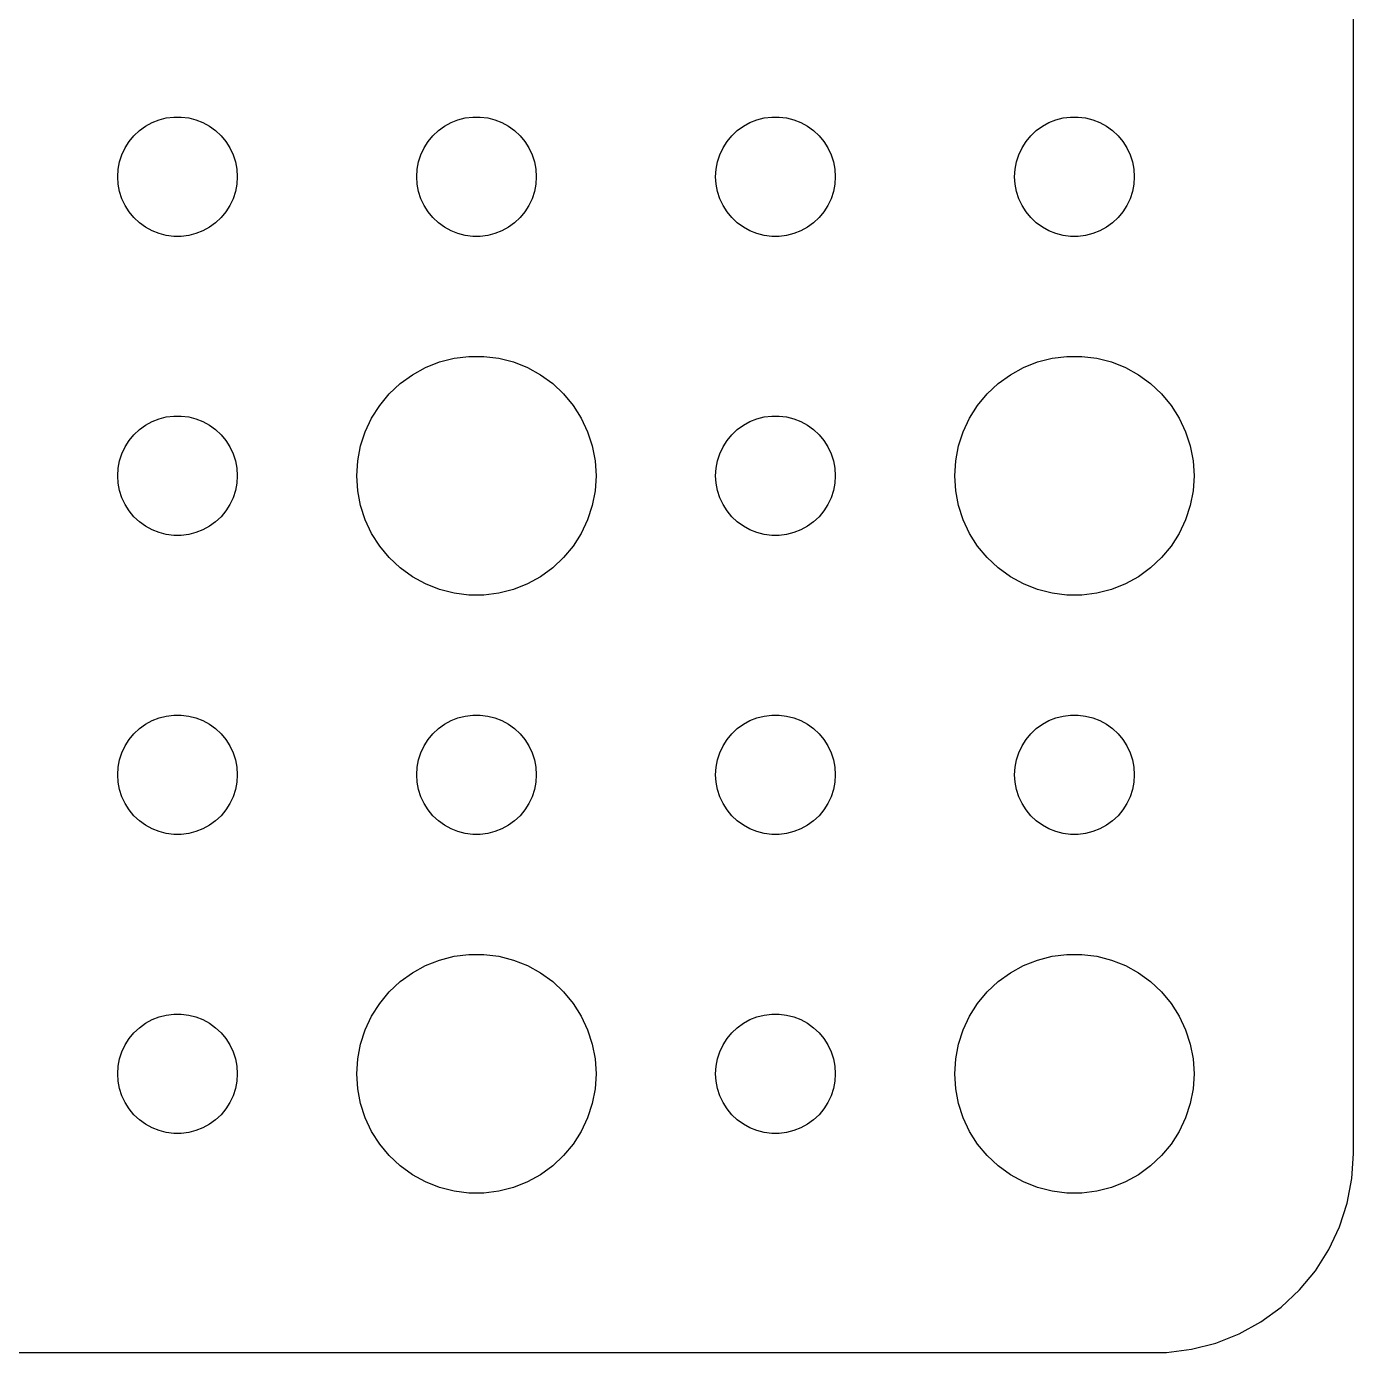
# Model space of a CAD drawing. Header units: metres. Extents: x -67 to 67, y 131 to 289.
# Drawn here: x 33.71 to 67, y 215.01 to 248.27 of the extents above; entities that cross this region are included whole.
import ezdxf

# ---------------------------------------------------------------- set-up
doc = ezdxf.new("R2010")
doc.units = ezdxf.units.M

msp = doc.modelspace()

# ---------------------------------------------------------------- linework, layer by layer
for p, q in [((67, 220), (67, 284)), ((37.2189, 245.973), (37.4058, 245.997)), ((37.4058, 245.997), (37.5942, 245.997)), ((37.5942, 245.997), (37.7811, 245.973)), ((44.7189, 245.973), (44.9058, 245.997)), ((44.9058, 245.997), (45.0942, 245.997)), ((45.0942, 245.997), (45.2811, 245.973)), ((52.2189, 245.973), (52.4058, 245.997)), ((52.4058, 245.997), (52.5942, 245.997)), ((52.5942, 245.997), (52.7811, 245.973)), ((59.7189, 245.973), (59.9058, 245.997)), ((59.9058, 245.997), (60.0942, 245.997)), ((60.0942, 245.997), (60.2811, 245.973)), ((36.4065, 245.527), (36.5439, 245.656)), ((36.5439, 245.656), (36.6963, 245.766)), ((36.6963, 245.766), (36.8613, 245.857)), ((36.8613, 245.857), (37.0365, 245.927)), ((37.0365, 245.927), (37.2189, 245.973)), ((37.7811, 245.973), (37.9635, 245.927)), ((37.9635, 245.927), (38.1387, 245.857)), ((38.1387, 245.857), (38.3037, 245.766)), ((38.3037, 245.766), (38.4561, 245.656)), ((38.4561, 245.656), (38.5934, 245.527)), ((43.9065, 245.527), (44.0439, 245.656)), ((44.0439, 245.656), (44.1963, 245.766)), ((44.1963, 245.766), (44.3613, 245.857)), ((44.3613, 245.857), (44.5365, 245.927)), ((44.5365, 245.927), (44.7189, 245.973)), ((45.2811, 245.973), (45.4635, 245.927)), ((45.4635, 245.927), (45.6387, 245.857)), ((45.6387, 245.857), (45.8037, 245.766)), ((45.8037, 245.766), (45.9561, 245.656)), ((45.9561, 245.656), (46.0934, 245.527)), ((51.4065, 245.527), (51.5439, 245.656)), ((51.5439, 245.656), (51.6963, 245.766)), ((51.6963, 245.766), (51.8613, 245.857)), ((51.8613, 245.857), (52.0365, 245.927)), ((52.0365, 245.927), (52.2189, 245.973)), ((52.7811, 245.973), (52.9635, 245.927)), ((52.9635, 245.927), (53.1387, 245.857)), ((53.1387, 245.857), (53.3037, 245.766)), ((53.3037, 245.766), (53.4561, 245.656)), ((53.4561, 245.656), (53.5934, 245.527)), ((58.9065, 245.527), (59.0439, 245.656)), ((59.0439, 245.656), (59.1963, 245.766)), ((59.1963, 245.766), (59.3613, 245.857)), ((59.3613, 245.857), (59.5365, 245.927)), ((59.5365, 245.927), (59.7189, 245.973)), ((60.2811, 245.973), (60.4635, 245.927)), ((60.4635, 245.927), (60.6387, 245.857)), ((60.6387, 245.857), (60.8037, 245.766)), ((60.8037, 245.766), (60.9561, 245.656)), ((60.9561, 245.656), (61.0934, 245.527)), ((36.1855, 245.223), (36.2865, 245.382)), ((36.2865, 245.382), (36.4065, 245.527)), ((38.5934, 245.527), (38.7135, 245.382)), ((38.7135, 245.382), (38.8145, 245.223)), ((43.6855, 245.223), (43.7865, 245.382)), ((43.7865, 245.382), (43.9065, 245.527)), ((46.0934, 245.527), (46.2135, 245.382)), ((46.2135, 245.382), (46.3145, 245.223)), ((51.1855, 245.223), (51.2865, 245.382)), ((51.2865, 245.382), (51.4065, 245.527)), ((53.5934, 245.527), (53.7135, 245.382)), ((53.7135, 245.382), (53.8145, 245.223)), ((58.6855, 245.223), (58.7865, 245.382)), ((58.7865, 245.382), (58.9065, 245.527)), ((61.0934, 245.527), (61.2135, 245.382)), ((61.2135, 245.382), (61.3145, 245.223)), ((36.0471, 244.873), (36.1053, 245.052)), ((36.1053, 245.052), (36.1855, 245.223)), ((38.8145, 245.223), (38.8947, 245.052)), ((38.8947, 245.052), (38.9529, 244.873)), ((43.5471, 244.873), (43.6053, 245.052)), ((43.6053, 245.052), (43.6855, 245.223)), ((46.3145, 245.223), (46.3947, 245.052)), ((46.3947, 245.052), (46.4529, 244.873)), ((51.0471, 244.873), (51.1053, 245.052)), ((51.1053, 245.052), (51.1855, 245.223)), ((53.8145, 245.223), (53.8947, 245.052)), ((53.8947, 245.052), (53.9529, 244.873)), ((58.5471, 244.873), (58.6053, 245.052)), ((58.6053, 245.052), (58.6855, 245.223)), ((61.3145, 245.223), (61.3947, 245.052)), ((61.3947, 245.052), (61.4529, 244.873)), ((36, 244.5), (36.0118, 244.688)), ((36.0118, 244.688), (36.0471, 244.873)), ((38.9529, 244.873), (38.9882, 244.688)), ((38.9882, 244.688), (39, 244.5)), ((43.5, 244.5), (43.5118, 244.688)), ((43.5118, 244.688), (43.5471, 244.873)), ((46.4529, 244.873), (46.4882, 244.688)), ((46.4882, 244.688), (46.5, 244.5)), ((51, 244.5), (51.0118, 244.688)), ((51.0118, 244.688), (51.0471, 244.873)), ((53.9529, 244.873), (53.9882, 244.688)), ((53.9882, 244.688), (54, 244.5)), ((58.5, 244.5), (58.5118, 244.688)), ((58.5118, 244.688), (58.5471, 244.873)), ((61.4529, 244.873), (61.4882, 244.688)), ((61.4882, 244.688), (61.5, 244.5)), ((36.0118, 244.312), (36, 244.5)), ((39, 244.5), (38.9882, 244.312)), ((43.5118, 244.312), (43.5, 244.5)), ((46.5, 244.5), (46.4882, 244.312)), ((51.0118, 244.312), (51, 244.5)), ((54, 244.5), (53.9882, 244.312)), ((58.5118, 244.312), (58.5, 244.5)), ((61.5, 244.5), (61.4882, 244.312)), ((36.0471, 244.127), (36.0118, 244.312)), ((36.1053, 243.948), (36.0471, 244.127)), ((38.9529, 244.127), (38.8947, 243.948)), ((38.9882, 244.312), (38.9529, 244.127)), ((43.5471, 244.127), (43.5118, 244.312)), ((43.6053, 243.948), (43.5471, 244.127)), ((46.4529, 244.127), (46.3947, 243.948)), ((46.4882, 244.312), (46.4529, 244.127)), ((51.0471, 244.127), (51.0118, 244.312)), ((51.1053, 243.948), (51.0471, 244.127)), ((53.9529, 244.127), (53.8947, 243.948)), ((53.9882, 244.312), (53.9529, 244.127)), ((58.5471, 244.127), (58.5118, 244.312)), ((58.6053, 243.948), (58.5471, 244.127)), ((61.4529, 244.127), (61.3947, 243.948)), ((61.4882, 244.312), (61.4529, 244.127)), ((36.1855, 243.777), (36.1053, 243.948)), ((36.2865, 243.618), (36.1855, 243.777)), ((38.8145, 243.777), (38.7135, 243.618)), ((38.8947, 243.948), (38.8145, 243.777)), ((43.6855, 243.777), (43.6053, 243.948)), ((43.7865, 243.618), (43.6855, 243.777)), ((46.3145, 243.777), (46.2135, 243.618)), ((46.3947, 243.948), (46.3145, 243.777)), ((51.1855, 243.777), (51.1053, 243.948)), ((51.2865, 243.618), (51.1855, 243.777)), ((53.8145, 243.777), (53.7135, 243.618)), ((53.8947, 243.948), (53.8145, 243.777)), ((58.6855, 243.777), (58.6053, 243.948)), ((58.7865, 243.618), (58.6855, 243.777)), ((61.3145, 243.777), (61.2135, 243.618)), ((61.3947, 243.948), (61.3145, 243.777)), ((36.4065, 243.473), (36.2865, 243.618)), ((36.5439, 243.344), (36.4065, 243.473)), ((36.6963, 243.234), (36.5439, 243.344)), ((38.4561, 243.344), (38.3037, 243.234)), ((38.5934, 243.473), (38.4561, 243.344)), ((38.7135, 243.618), (38.5934, 243.473)), ((43.9065, 243.473), (43.7865, 243.618)), ((44.0439, 243.344), (43.9065, 243.473)), ((44.1963, 243.234), (44.0439, 243.344)), ((45.9561, 243.344), (45.8037, 243.234)), ((46.0934, 243.473), (45.9561, 243.344)), ((46.2135, 243.618), (46.0934, 243.473)), ((51.4065, 243.473), (51.2865, 243.618)), ((51.5439, 243.344), (51.4065, 243.473)), ((51.6963, 243.234), (51.5439, 243.344)), ((53.4561, 243.344), (53.3037, 243.234)), ((53.5934, 243.473), (53.4561, 243.344)), ((53.7135, 243.618), (53.5934, 243.473)), ((58.9065, 243.473), (58.7865, 243.618)), ((59.0439, 243.344), (58.9065, 243.473)), ((59.1963, 243.234), (59.0439, 243.344)), ((60.9561, 243.344), (60.8037, 243.234)), ((61.0934, 243.473), (60.9561, 243.344)), ((61.2135, 243.618), (61.0934, 243.473)), ((36.8613, 243.143), (36.6963, 243.234)), ((37.0365, 243.073), (36.8613, 243.143)), ((37.2189, 243.027), (37.0365, 243.073)), ((37.4058, 243.003), (37.2189, 243.027)), ((37.5942, 243.003), (37.4058, 243.003)), ((37.7811, 243.027), (37.5942, 243.003)), ((37.9635, 243.073), (37.7811, 243.027)), ((38.1387, 243.143), (37.9635, 243.073)), ((38.3037, 243.234), (38.1387, 243.143)), ((44.3613, 243.143), (44.1963, 243.234)), ((44.5365, 243.073), (44.3613, 243.143)), ((44.7189, 243.027), (44.5365, 243.073)), ((44.9058, 243.003), (44.7189, 243.027)), ((45.0942, 243.003), (44.9058, 243.003)), ((45.2811, 243.027), (45.0942, 243.003)), ((45.4635, 243.073), (45.2811, 243.027)), ((45.6387, 243.143), (45.4635, 243.073)), ((45.8037, 243.234), (45.6387, 243.143)), ((51.8613, 243.143), (51.6963, 243.234)), ((52.0365, 243.073), (51.8613, 243.143)), ((52.2189, 243.027), (52.0365, 243.073)), ((52.4058, 243.003), (52.2189, 243.027)), ((52.5942, 243.003), (52.4058, 243.003)), ((52.7811, 243.027), (52.5942, 243.003)), ((52.9635, 243.073), (52.7811, 243.027)), ((53.1387, 243.143), (52.9635, 243.073)), ((53.3037, 243.234), (53.1387, 243.143)), ((59.3613, 243.143), (59.1963, 243.234)), ((59.5365, 243.073), (59.3613, 243.143)), ((59.7189, 243.027), (59.5365, 243.073)), ((59.9058, 243.003), (59.7189, 243.027)), ((60.0942, 243.003), (59.9058, 243.003)), ((60.2811, 243.027), (60.0942, 243.003)), ((60.4635, 243.073), (60.2811, 243.027)), ((60.6387, 243.143), (60.4635, 243.073)), ((60.8037, 243.234), (60.6387, 243.143)), ((43.3925, 239.533), (43.7227, 239.714)), ((43.7227, 239.714), (44.0729, 239.853)), ((44.0729, 239.853), (44.4379, 239.947)), ((44.4379, 239.947), (44.8116, 239.994)), ((44.8116, 239.994), (45.1884, 239.994)), ((45.1884, 239.994), (45.5621, 239.947)), ((45.5621, 239.947), (45.927, 239.853)), ((45.927, 239.853), (46.2773, 239.714)), ((46.2773, 239.714), (46.6075, 239.533)), ((58.3925, 239.533), (58.7227, 239.714)), ((58.7227, 239.714), (59.0729, 239.853)), ((59.0729, 239.853), (59.4379, 239.947)), ((59.4379, 239.947), (59.8116, 239.994)), ((59.8116, 239.994), (60.1884, 239.994)), ((60.1884, 239.994), (60.5621, 239.947)), ((60.5621, 239.947), (60.927, 239.853)), ((60.927, 239.853), (61.2773, 239.714)), ((61.2773, 239.714), (61.6075, 239.533)), ((43.0877, 239.312), (43.3925, 239.533)), ((46.6075, 239.533), (46.9123, 239.312)), ((58.0877, 239.312), (58.3925, 239.533)), ((61.6075, 239.533), (61.9123, 239.312)), ((42.5729, 238.763), (42.8131, 239.054)), ((42.8131, 239.054), (43.0877, 239.312)), ((46.9123, 239.312), (47.1869, 239.054)), ((47.1869, 239.054), (47.427, 238.763)), ((57.5729, 238.763), (57.8131, 239.054)), ((57.8131, 239.054), (58.0877, 239.312)), ((61.9123, 239.312), (62.1869, 239.054)), ((62.1869, 239.054), (62.427, 238.763)), ((42.3711, 238.445), (42.5729, 238.763)), ((47.427, 238.763), (47.6289, 238.445)), ((57.3711, 238.445), (57.5729, 238.763)), ((62.427, 238.763), (62.6289, 238.445)), ((36.6963, 238.266), (36.8613, 238.357)), ((36.8613, 238.357), (37.0365, 238.427)), ((37.0365, 238.427), (37.2189, 238.473)), ((37.2189, 238.473), (37.4058, 238.497)), ((37.4058, 238.497), (37.5942, 238.497)), ((37.5942, 238.497), (37.7811, 238.473)), ((37.7811, 238.473), (37.9635, 238.427)), ((37.9635, 238.427), (38.1387, 238.357)), ((38.1387, 238.357), (38.3037, 238.266)), ((42.2107, 238.104), (42.3711, 238.445)), ((47.6289, 238.445), (47.7893, 238.104)), ((51.6963, 238.266), (51.8613, 238.357)), ((51.8613, 238.357), (52.0365, 238.427)), ((52.0365, 238.427), (52.2189, 238.473)), ((52.2189, 238.473), (52.4058, 238.497)), ((52.4058, 238.497), (52.5942, 238.497)), ((52.5942, 238.497), (52.7811, 238.473)), ((52.7811, 238.473), (52.9635, 238.427)), ((52.9635, 238.427), (53.1387, 238.357)), ((53.1387, 238.357), (53.3037, 238.266)), ((57.2107, 238.104), (57.3711, 238.445)), ((62.6289, 238.445), (62.7893, 238.104)), ((36.2865, 237.882), (36.4065, 238.027)), ((36.4065, 238.027), (36.5439, 238.156)), ((36.5439, 238.156), (36.6963, 238.266)), ((38.3037, 238.266), (38.4561, 238.156)), ((38.4561, 238.156), (38.5934, 238.027)), ((38.5934, 238.027), (38.7135, 237.882)), ((42.0942, 237.746), (42.2107, 238.104)), ((47.7893, 238.104), (47.9057, 237.746)), ((51.2865, 237.882), (51.4065, 238.027)), ((51.4065, 238.027), (51.5439, 238.156)), ((51.5439, 238.156), (51.6963, 238.266)), ((53.3037, 238.266), (53.4561, 238.156)), ((53.4561, 238.156), (53.5934, 238.027)), ((53.5934, 238.027), (53.7135, 237.882)), ((57.0942, 237.746), (57.2107, 238.104)), ((62.7893, 238.104), (62.9057, 237.746)), ((36.1053, 237.552), (36.1855, 237.723)), ((36.1855, 237.723), (36.2865, 237.882)), ((38.7135, 237.882), (38.8145, 237.723)), ((38.8145, 237.723), (38.8947, 237.552)), ((42.0237, 237.376), (42.0942, 237.746)), ((47.9057, 237.746), (47.9763, 237.376)), ((51.1053, 237.552), (51.1855, 237.723)), ((51.1855, 237.723), (51.2865, 237.882)), ((53.7135, 237.882), (53.8145, 237.723)), ((53.8145, 237.723), (53.8947, 237.552)), ((57.0237, 237.376), (57.0942, 237.746)), ((62.9057, 237.746), (62.9763, 237.376)), ((36.0118, 237.188), (36.0471, 237.373)), ((36.0471, 237.373), (36.1053, 237.552)), ((38.8947, 237.552), (38.9529, 237.373)), ((38.9529, 237.373), (38.9882, 237.188)), ((42, 237), (42.0237, 237.376)), ((47.9763, 237.376), (48, 237)), ((51.0118, 237.188), (51.0471, 237.373)), ((51.0471, 237.373), (51.1053, 237.552)), ((53.8947, 237.552), (53.9529, 237.373)), ((53.9529, 237.373), (53.9882, 237.188)), ((57, 237), (57.0237, 237.376)), ((62.9763, 237.376), (63, 237)), ((36, 237), (36.0118, 237.188)), ((38.9882, 237.188), (39, 237)), ((51, 237), (51.0118, 237.188)), ((53.9882, 237.188), (54, 237)), ((36.0118, 236.812), (36, 237)), ((36.0471, 236.627), (36.0118, 236.812)), ((38.9882, 236.812), (38.9529, 236.627)), ((39, 237), (38.9882, 236.812)), ((42.0237, 236.624), (42, 237)), ((48, 237), (47.9763, 236.624)), ((51.0118, 236.812), (51, 237)), ((51.0471, 236.627), (51.0118, 236.812)), ((53.9882, 236.812), (53.9529, 236.627)), ((54, 237), (53.9882, 236.812)), ((57.0237, 236.624), (57, 237)), ((63, 237), (62.9763, 236.624)), ((36.1053, 236.448), (36.0471, 236.627)), ((36.1855, 236.277), (36.1053, 236.448)), ((38.8947, 236.448), (38.8145, 236.277)), ((38.9529, 236.627), (38.8947, 236.448)), ((42.0942, 236.254), (42.0237, 236.624)), ((47.9763, 236.624), (47.9057, 236.254)), ((51.1053, 236.448), (51.0471, 236.627)), ((51.1855, 236.277), (51.1053, 236.448)), ((53.8947, 236.448), (53.8145, 236.277)), ((53.9529, 236.627), (53.8947, 236.448)), ((57.0942, 236.254), (57.0237, 236.624)), ((62.9763, 236.624), (62.9057, 236.254)), ((36.2865, 236.118), (36.1855, 236.277)), ((36.4065, 235.973), (36.2865, 236.118)), ((38.7135, 236.118), (38.5934, 235.973)), ((38.8145, 236.277), (38.7135, 236.118)), ((42.2107, 235.896), (42.0942, 236.254)), ((47.9057, 236.254), (47.7893, 235.896)), ((51.2865, 236.118), (51.1855, 236.277)), ((51.4065, 235.973), (51.2865, 236.118)), ((53.7135, 236.118), (53.5934, 235.973)), ((53.8145, 236.277), (53.7135, 236.118)), ((57.2107, 235.896), (57.0942, 236.254)), ((62.9057, 236.254), (62.7893, 235.896)), ((36.5439, 235.844), (36.4065, 235.973)), ((36.6963, 235.734), (36.5439, 235.844)), ((36.8613, 235.643), (36.6963, 235.734)), ((38.3037, 235.734), (38.1387, 235.643)), ((38.4561, 235.844), (38.3037, 235.734)), ((38.5934, 235.973), (38.4561, 235.844)), ((42.3711, 235.555), (42.2107, 235.896)), ((47.7893, 235.896), (47.6289, 235.555)), ((51.5439, 235.844), (51.4065, 235.973)), ((51.6963, 235.734), (51.5439, 235.844)), ((51.8613, 235.643), (51.6963, 235.734)), ((53.3037, 235.734), (53.1387, 235.643)), ((53.4561, 235.844), (53.3037, 235.734)), ((53.5934, 235.973), (53.4561, 235.844)), ((57.3711, 235.555), (57.2107, 235.896)), ((62.7893, 235.896), (62.6289, 235.555)), ((37.0365, 235.573), (36.8613, 235.643)), ((37.2189, 235.527), (37.0365, 235.573)), ((37.4058, 235.503), (37.2189, 235.527)), ((37.5942, 235.503), (37.4058, 235.503)), ((37.7811, 235.527), (37.5942, 235.503)), ((37.9635, 235.573), (37.7811, 235.527)), ((38.1387, 235.643), (37.9635, 235.573)), ((42.5729, 235.237), (42.3711, 235.555)), ((47.6289, 235.555), (47.427, 235.237)), ((52.0365, 235.573), (51.8613, 235.643)), ((52.2189, 235.527), (52.0365, 235.573)), ((52.4058, 235.503), (52.2189, 235.527)), ((52.5942, 235.503), (52.4058, 235.503)), ((52.7811, 235.527), (52.5942, 235.503)), ((52.9635, 235.573), (52.7811, 235.527)), ((53.1387, 235.643), (52.9635, 235.573)), ((57.5729, 235.237), (57.3711, 235.555)), ((62.6289, 235.555), (62.427, 235.237)), ((42.8131, 234.946), (42.5729, 235.237)), ((47.427, 235.237), (47.1869, 234.946)), ((57.8131, 234.946), (57.5729, 235.237)), ((62.427, 235.237), (62.1869, 234.946)), ((43.0877, 234.688), (42.8131, 234.946)), ((43.3925, 234.467), (43.0877, 234.688)), ((46.9123, 234.688), (46.6075, 234.467)), ((47.1869, 234.946), (46.9123, 234.688)), ((58.0877, 234.688), (57.8131, 234.946)), ((58.3925, 234.467), (58.0877, 234.688)), ((61.9123, 234.688), (61.6075, 234.467)), ((62.1869, 234.946), (61.9123, 234.688)), ((43.7227, 234.286), (43.3925, 234.467)), ((46.6075, 234.467), (46.2773, 234.286)), ((58.7227, 234.286), (58.3925, 234.467)), ((61.6075, 234.467), (61.2773, 234.286)), ((44.0729, 234.147), (43.7227, 234.286)), ((44.4379, 234.053), (44.0729, 234.147)), ((44.8116, 234.006), (44.4379, 234.053)), ((45.1884, 234.006), (44.8116, 234.006)), ((45.5621, 234.053), (45.1884, 234.006)), ((45.927, 234.147), (45.5621, 234.053)), ((46.2773, 234.286), (45.927, 234.147)), ((59.0729, 234.147), (58.7227, 234.286)), ((59.4379, 234.053), (59.0729, 234.147)), ((59.8116, 234.006), (59.4379, 234.053)), ((60.1884, 234.006), (59.8116, 234.006)), ((60.5621, 234.053), (60.1884, 234.006)), ((60.927, 234.147), (60.5621, 234.053)), ((61.2773, 234.286), (60.927, 234.147)), ((36.5439, 230.656), (36.6963, 230.766)), ((36.6963, 230.766), (36.8613, 230.857)), ((36.8613, 230.857), (37.0365, 230.927)), ((37.0365, 230.927), (37.2189, 230.973)), ((37.2189, 230.973), (37.4058, 230.997)), ((37.4058, 230.997), (37.5942, 230.997)), ((37.5942, 230.997), (37.7811, 230.973)), ((37.7811, 230.973), (37.9635, 230.927)), ((37.9635, 230.927), (38.1387, 230.857)), ((38.1387, 230.857), (38.3037, 230.766)), ((38.3037, 230.766), (38.4561, 230.656)), ((44.0439, 230.656), (44.1963, 230.766)), ((44.1963, 230.766), (44.3613, 230.857)), ((44.3613, 230.857), (44.5365, 230.927)), ((44.5365, 230.927), (44.7189, 230.973)), ((44.7189, 230.973), (44.9058, 230.997)), ((44.9058, 230.997), (45.0942, 230.997)), ((45.0942, 230.997), (45.2811, 230.973)), ((45.2811, 230.973), (45.4635, 230.927)), ((45.4635, 230.927), (45.6387, 230.857)), ((45.6387, 230.857), (45.8037, 230.766)), ((45.8037, 230.766), (45.9561, 230.656)), ((51.5439, 230.656), (51.6963, 230.766)), ((51.6963, 230.766), (51.8613, 230.857)), ((51.8613, 230.857), (52.0365, 230.927)), ((52.0365, 230.927), (52.2189, 230.973)), ((52.2189, 230.973), (52.4058, 230.997)), ((52.4058, 230.997), (52.5942, 230.997)), ((52.5942, 230.997), (52.7811, 230.973)), ((52.7811, 230.973), (52.9635, 230.927)), ((52.9635, 230.927), (53.1387, 230.857)), ((53.1387, 230.857), (53.3037, 230.766)), ((53.3037, 230.766), (53.4561, 230.656)), ((59.0439, 230.656), (59.1963, 230.766)), ((59.1963, 230.766), (59.3613, 230.857)), ((59.3613, 230.857), (59.5365, 230.927)), ((59.5365, 230.927), (59.7189, 230.973)), ((59.7189, 230.973), (59.9058, 230.997)), ((59.9058, 230.997), (60.0942, 230.997)), ((60.0942, 230.997), (60.2811, 230.973)), ((60.2811, 230.973), (60.4635, 230.927)), ((60.4635, 230.927), (60.6387, 230.857)), ((60.6387, 230.857), (60.8037, 230.766)), ((60.8037, 230.766), (60.9561, 230.656)), ((36.1855, 230.223), (36.2865, 230.382)), ((36.2865, 230.382), (36.4065, 230.527)), ((36.4065, 230.527), (36.5439, 230.656)), ((38.4561, 230.656), (38.5934, 230.527)), ((38.5934, 230.527), (38.7135, 230.382)), ((38.7135, 230.382), (38.8145, 230.223)), ((43.6855, 230.223), (43.7865, 230.382)), ((43.7865, 230.382), (43.9065, 230.527)), ((43.9065, 230.527), (44.0439, 230.656)), ((45.9561, 230.656), (46.0934, 230.527)), ((46.0934, 230.527), (46.2135, 230.382)), ((46.2135, 230.382), (46.3145, 230.223)), ((51.1855, 230.223), (51.2865, 230.382)), ((51.2865, 230.382), (51.4065, 230.527)), ((51.4065, 230.527), (51.5439, 230.656)), ((53.4561, 230.656), (53.5934, 230.527)), ((53.5934, 230.527), (53.7135, 230.382)), ((53.7135, 230.382), (53.8145, 230.223)), ((58.6855, 230.223), (58.7865, 230.382)), ((58.7865, 230.382), (58.9065, 230.527)), ((58.9065, 230.527), (59.0439, 230.656)), ((60.9561, 230.656), (61.0934, 230.527)), ((61.0934, 230.527), (61.2135, 230.382)), ((61.2135, 230.382), (61.3145, 230.223)), ((36.0471, 229.873), (36.1053, 230.052)), ((36.1053, 230.052), (36.1855, 230.223)), ((38.8145, 230.223), (38.8947, 230.052)), ((38.8947, 230.052), (38.9529, 229.873)), ((43.5471, 229.873), (43.6053, 230.052)), ((43.6053, 230.052), (43.6855, 230.223)), ((46.3145, 230.223), (46.3947, 230.052)), ((46.3947, 230.052), (46.4529, 229.873)), ((51.0471, 229.873), (51.1053, 230.052)), ((51.1053, 230.052), (51.1855, 230.223)), ((53.8145, 230.223), (53.8947, 230.052)), ((53.8947, 230.052), (53.9529, 229.873)), ((58.5471, 229.873), (58.6053, 230.052)), ((58.6053, 230.052), (58.6855, 230.223)), ((61.3145, 230.223), (61.3947, 230.052)), ((61.3947, 230.052), (61.4529, 229.873)), ((36, 229.5), (36.0118, 229.688)), ((36.0118, 229.688), (36.0471, 229.873)), ((38.9529, 229.873), (38.9882, 229.688)), ((38.9882, 229.688), (39, 229.5)), ((43.5, 229.5), (43.5118, 229.688)), ((43.5118, 229.688), (43.5471, 229.873)), ((46.4529, 229.873), (46.4882, 229.688)), ((46.4882, 229.688), (46.5, 229.5)), ((51, 229.5), (51.0118, 229.688)), ((51.0118, 229.688), (51.0471, 229.873)), ((53.9529, 229.873), (53.9882, 229.688)), ((53.9882, 229.688), (54, 229.5)), ((58.5, 229.5), (58.5118, 229.688)), ((58.5118, 229.688), (58.5471, 229.873)), ((61.4529, 229.873), (61.4882, 229.688)), ((61.4882, 229.688), (61.5, 229.5)), ((36.0118, 229.312), (36, 229.5)), ((39, 229.5), (38.9882, 229.312)), ((43.5118, 229.312), (43.5, 229.5)), ((46.5, 229.5), (46.4882, 229.312)), ((51.0118, 229.312), (51, 229.5)), ((54, 229.5), (53.9882, 229.312)), ((58.5118, 229.312), (58.5, 229.5)), ((61.5, 229.5), (61.4882, 229.312)), ((36.0471, 229.127), (36.0118, 229.312)), ((36.1053, 228.948), (36.0471, 229.127)), ((38.9529, 229.127), (38.8947, 228.948)), ((38.9882, 229.312), (38.9529, 229.127)), ((43.5471, 229.127), (43.5118, 229.312)), ((43.6053, 228.948), (43.5471, 229.127)), ((46.4529, 229.127), (46.3947, 228.948)), ((46.4882, 229.312), (46.4529, 229.127)), ((51.0471, 229.127), (51.0118, 229.312)), ((51.1053, 228.948), (51.0471, 229.127)), ((53.9529, 229.127), (53.8947, 228.948)), ((53.9882, 229.312), (53.9529, 229.127)), ((58.5471, 229.127), (58.5118, 229.312)), ((58.6053, 228.948), (58.5471, 229.127)), ((61.4529, 229.127), (61.3947, 228.948)), ((61.4882, 229.312), (61.4529, 229.127)), ((36.1855, 228.777), (36.1053, 228.948)), ((36.2865, 228.618), (36.1855, 228.777)), ((38.8145, 228.777), (38.7135, 228.618)), ((38.8947, 228.948), (38.8145, 228.777)), ((43.6855, 228.777), (43.6053, 228.948)), ((43.7865, 228.618), (43.6855, 228.777)), ((46.3145, 228.777), (46.2135, 228.618)), ((46.3947, 228.948), (46.3145, 228.777)), ((51.1855, 228.777), (51.1053, 228.948)), ((51.2865, 228.618), (51.1855, 228.777)), ((53.8145, 228.777), (53.7135, 228.618)), ((53.8947, 228.948), (53.8145, 228.777)), ((58.6855, 228.777), (58.6053, 228.948)), ((58.7865, 228.618), (58.6855, 228.777)), ((61.3145, 228.777), (61.2135, 228.618)), ((61.3947, 228.948), (61.3145, 228.777)), ((36.4065, 228.473), (36.2865, 228.618)), ((36.5439, 228.344), (36.4065, 228.473)), ((38.5934, 228.473), (38.4561, 228.344)), ((38.7135, 228.618), (38.5934, 228.473)), ((43.9065, 228.473), (43.7865, 228.618)), ((44.0439, 228.344), (43.9065, 228.473)), ((46.0934, 228.473), (45.9561, 228.344)), ((46.2135, 228.618), (46.0934, 228.473)), ((51.4065, 228.473), (51.2865, 228.618)), ((51.5439, 228.344), (51.4065, 228.473)), ((53.5934, 228.473), (53.4561, 228.344)), ((53.7135, 228.618), (53.5934, 228.473)), ((58.9065, 228.473), (58.7865, 228.618)), ((59.0439, 228.344), (58.9065, 228.473)), ((61.0934, 228.473), (60.9561, 228.344)), ((61.2135, 228.618), (61.0934, 228.473)), ((36.6963, 228.234), (36.5439, 228.344)), ((36.8613, 228.143), (36.6963, 228.234)), ((37.0365, 228.073), (36.8613, 228.143)), ((37.2189, 228.027), (37.0365, 228.073)), ((37.4058, 228.003), (37.2189, 228.027)), ((37.7811, 228.027), (37.5942, 228.003)), ((37.9635, 228.073), (37.7811, 228.027)), ((38.1387, 228.143), (37.9635, 228.073)), ((38.3037, 228.234), (38.1387, 228.143)), ((38.4561, 228.344), (38.3037, 228.234)), ((44.1963, 228.234), (44.0439, 228.344)), ((44.3613, 228.143), (44.1963, 228.234)), ((44.5365, 228.073), (44.3613, 228.143)), ((44.7189, 228.027), (44.5365, 228.073)), ((44.9058, 228.003), (44.7189, 228.027)), ((45.2811, 228.027), (45.0942, 228.003)), ((45.4635, 228.073), (45.2811, 228.027)), ((45.6387, 228.143), (45.4635, 228.073)), ((45.8037, 228.234), (45.6387, 228.143)), ((45.9561, 228.344), (45.8037, 228.234)), ((51.6963, 228.234), (51.5439, 228.344)), ((51.8613, 228.143), (51.6963, 228.234)), ((52.0365, 228.073), (51.8613, 228.143)), ((52.2189, 228.027), (52.0365, 228.073)), ((52.4058, 228.003), (52.2189, 228.027)), ((52.7811, 228.027), (52.5942, 228.003)), ((52.9635, 228.073), (52.7811, 228.027)), ((53.1387, 228.143), (52.9635, 228.073)), ((53.3037, 228.234), (53.1387, 228.143)), ((53.4561, 228.344), (53.3037, 228.234)), ((59.1963, 228.234), (59.0439, 228.344)), ((59.3613, 228.143), (59.1963, 228.234)), ((59.5365, 228.073), (59.3613, 228.143)), ((59.7189, 228.027), (59.5365, 228.073)), ((59.9058, 228.003), (59.7189, 228.027)), ((60.2811, 228.027), (60.0942, 228.003)), ((60.4635, 228.073), (60.2811, 228.027)), ((60.6387, 228.143), (60.4635, 228.073)), ((60.8037, 228.234), (60.6387, 228.143)), ((60.9561, 228.344), (60.8037, 228.234)), ((37.5942, 228.003), (37.4058, 228.003)), ((45.0942, 228.003), (44.9058, 228.003)), ((52.5942, 228.003), (52.4058, 228.003)), ((60.0942, 228.003), (59.9058, 228.003)), ((43.3925, 224.533), (43.7227, 224.714)), ((43.7227, 224.714), (44.0729, 224.853)), ((44.0729, 224.853), (44.4379, 224.947)), ((44.4379, 224.947), (44.8116, 224.994)), ((44.8116, 224.994), (45.1884, 224.994)), ((45.1884, 224.994), (45.5621, 224.947)), ((45.5621, 224.947), (45.927, 224.853)), ((45.927, 224.853), (46.2773, 224.714)), ((46.2773, 224.714), (46.6075, 224.533)), ((58.3925, 224.533), (58.7227, 224.714)), ((58.7227, 224.714), (59.0729, 224.853)), ((59.0729, 224.853), (59.4379, 224.947)), ((59.4379, 224.947), (59.8116, 224.994)), ((59.8116, 224.994), (60.1884, 224.994)), ((60.1884, 224.994), (60.5621, 224.947)), ((60.5621, 224.947), (60.927, 224.853)), ((60.927, 224.853), (61.2773, 224.714)), ((61.2773, 224.714), (61.6075, 224.533)), ((43.0877, 224.312), (43.3925, 224.533)), ((46.6075, 224.533), (46.9123, 224.312)), ((58.0877, 224.312), (58.3925, 224.533)), ((61.6075, 224.533), (61.9123, 224.312)), ((42.5729, 223.763), (42.8131, 224.054)), ((42.8131, 224.054), (43.0877, 224.312)), ((46.9123, 224.312), (47.1869, 224.054)), ((47.1869, 224.054), (47.427, 223.763)), ((57.5729, 223.763), (57.8131, 224.054)), ((57.8131, 224.054), (58.0877, 224.312)), ((61.9123, 224.312), (62.1869, 224.054)), ((62.1869, 224.054), (62.427, 223.763)), ((42.3711, 223.445), (42.5729, 223.763)), ((47.427, 223.763), (47.6289, 223.445)), ((57.3711, 223.445), (57.5729, 223.763)), ((62.427, 223.763), (62.6289, 223.445)), ((36.6963, 223.266), (36.8613, 223.357)), ((36.8613, 223.357), (37.0365, 223.427)), ((37.0365, 223.427), (37.2189, 223.473)), ((37.2189, 223.473), (37.4058, 223.497)), ((37.4058, 223.497), (37.5942, 223.497)), ((37.5942, 223.497), (37.7811, 223.473)), ((37.7811, 223.473), (37.9635, 223.427)), ((37.9635, 223.427), (38.1387, 223.357)), ((38.1387, 223.357), (38.3037, 223.266)), ((42.2107, 223.104), (42.3711, 223.445)), ((47.6289, 223.445), (47.7893, 223.104)), ((51.6963, 223.266), (51.8613, 223.357)), ((51.8613, 223.357), (52.0365, 223.427)), ((52.0365, 223.427), (52.2189, 223.473)), ((52.2189, 223.473), (52.4058, 223.497)), ((52.4058, 223.497), (52.5942, 223.497)), ((52.5942, 223.497), (52.7811, 223.473)), ((52.7811, 223.473), (52.9635, 223.427)), ((52.9635, 223.427), (53.1387, 223.357)), ((53.1387, 223.357), (53.3037, 223.266)), ((57.2107, 223.104), (57.3711, 223.445)), ((62.6289, 223.445), (62.7893, 223.104)), ((36.2865, 222.882), (36.4065, 223.027)), ((36.4065, 223.027), (36.5439, 223.156)), ((36.5439, 223.156), (36.6963, 223.266)), ((38.3037, 223.266), (38.4561, 223.156)), ((38.4561, 223.156), (38.5934, 223.027)), ((38.5934, 223.027), (38.7135, 222.882)), ((42.0942, 222.746), (42.2107, 223.104)), ((47.7893, 223.104), (47.9057, 222.746)), ((51.2865, 222.882), (51.4065, 223.027)), ((51.4065, 223.027), (51.5439, 223.156)), ((51.5439, 223.156), (51.6963, 223.266)), ((53.3037, 223.266), (53.4561, 223.156)), ((53.4561, 223.156), (53.5934, 223.027)), ((53.5934, 223.027), (53.7135, 222.882)), ((57.0942, 222.746), (57.2107, 223.104)), ((62.7893, 223.104), (62.9057, 222.746)), ((36.1053, 222.552), (36.1855, 222.723)), ((36.1855, 222.723), (36.2865, 222.882)), ((38.7135, 222.882), (38.8145, 222.723)), ((38.8145, 222.723), (38.8947, 222.552)), ((42.0237, 222.376), (42.0942, 222.746)), ((47.9057, 222.746), (47.9763, 222.376)), ((51.1053, 222.552), (51.1855, 222.723)), ((51.1855, 222.723), (51.2865, 222.882)), ((53.7135, 222.882), (53.8145, 222.723)), ((53.8145, 222.723), (53.8947, 222.552)), ((57.0237, 222.376), (57.0942, 222.746)), ((62.9057, 222.746), (62.9763, 222.376)), ((36.0118, 222.188), (36.0471, 222.373)), ((36.0471, 222.373), (36.1053, 222.552)), ((38.8947, 222.552), (38.9529, 222.373)), ((38.9529, 222.373), (38.9882, 222.188)), ((42, 222), (42.0237, 222.376)), ((47.9763, 222.376), (48, 222)), ((51.0118, 222.188), (51.0471, 222.373)), ((51.0471, 222.373), (51.1053, 222.552)), ((53.8947, 222.552), (53.9529, 222.373)), ((53.9529, 222.373), (53.9882, 222.188)), ((57, 222), (57.0237, 222.376)), ((62.9763, 222.376), (63, 222)), ((36, 222), (36.0118, 222.188)), ((38.9882, 222.188), (39, 222)), ((51, 222), (51.0118, 222.188)), ((53.9882, 222.188), (54, 222)), ((36.0118, 221.812), (36, 222)), ((36.0471, 221.627), (36.0118, 221.812)), ((38.9882, 221.812), (38.9529, 221.627)), ((39, 222), (38.9882, 221.812)), ((42.0237, 221.624), (42, 222)), ((48, 222), (47.9763, 221.624)), ((51.0118, 221.812), (51, 222)), ((51.0471, 221.627), (51.0118, 221.812)), ((53.9882, 221.812), (53.9529, 221.627)), ((54, 222), (53.9882, 221.812)), ((57.0237, 221.624), (57, 222)), ((63, 222), (62.9763, 221.624)), ((36.1053, 221.448), (36.0471, 221.627)), ((36.1855, 221.277), (36.1053, 221.448)), ((38.8947, 221.448), (38.8145, 221.277)), ((38.9529, 221.627), (38.8947, 221.448)), ((42.0942, 221.254), (42.0237, 221.624)), ((47.9763, 221.624), (47.9057, 221.254)), ((51.1053, 221.448), (51.0471, 221.627)), ((51.1855, 221.277), (51.1053, 221.448)), ((53.8947, 221.448), (53.8145, 221.277)), ((53.9529, 221.627), (53.8947, 221.448)), ((57.0942, 221.254), (57.0237, 221.624)), ((62.9763, 221.624), (62.9057, 221.254)), ((36.2865, 221.118), (36.1855, 221.277)), ((36.4065, 220.973), (36.2865, 221.118)), ((38.7135, 221.118), (38.5934, 220.973)), ((38.8145, 221.277), (38.7135, 221.118)), ((42.2107, 220.896), (42.0942, 221.254)), ((47.9057, 221.254), (47.7893, 220.896)), ((51.2865, 221.118), (51.1855, 221.277)), ((51.4065, 220.973), (51.2865, 221.118)), ((53.7135, 221.118), (53.5934, 220.973)), ((53.8145, 221.277), (53.7135, 221.118)), ((57.2107, 220.896), (57.0942, 221.254)), ((62.9057, 221.254), (62.7893, 220.896)), ((36.5439, 220.844), (36.4065, 220.973)), ((36.6963, 220.734), (36.5439, 220.844)), ((36.8613, 220.643), (36.6963, 220.734)), ((38.3037, 220.734), (38.1387, 220.643)), ((38.4561, 220.844), (38.3037, 220.734)), ((38.5934, 220.973), (38.4561, 220.844)), ((42.3711, 220.555), (42.2107, 220.896)), ((47.7893, 220.896), (47.6289, 220.555)), ((51.5439, 220.844), (51.4065, 220.973)), ((51.6963, 220.734), (51.5439, 220.844)), ((51.8613, 220.643), (51.6963, 220.734)), ((53.3037, 220.734), (53.1387, 220.643)), ((53.4561, 220.844), (53.3037, 220.734)), ((53.5934, 220.973), (53.4561, 220.844)), ((57.3711, 220.555), (57.2107, 220.896)), ((62.7893, 220.896), (62.6289, 220.555)), ((37.0365, 220.573), (36.8613, 220.643)), ((37.2189, 220.527), (37.0365, 220.573)), ((37.4058, 220.503), (37.2189, 220.527)), ((37.5942, 220.503), (37.4058, 220.503)), ((37.7811, 220.527), (37.5942, 220.503)), ((37.9635, 220.573), (37.7811, 220.527)), ((38.1387, 220.643), (37.9635, 220.573)), ((42.5729, 220.237), (42.3711, 220.555)), ((47.6289, 220.555), (47.427, 220.237)), ((52.0365, 220.573), (51.8613, 220.643)), ((52.2189, 220.527), (52.0365, 220.573)), ((52.4058, 220.503), (52.2189, 220.527)), ((52.5942, 220.503), (52.4058, 220.503)), ((52.7811, 220.527), (52.5942, 220.503)), ((52.9635, 220.573), (52.7811, 220.527)), ((53.1387, 220.643), (52.9635, 220.573)), ((57.5729, 220.237), (57.3711, 220.555)), ((62.6289, 220.555), (62.427, 220.237)), ((42.8131, 219.946), (42.5729, 220.237)), ((47.427, 220.237), (47.1869, 219.946)), ((57.8131, 219.946), (57.5729, 220.237)), ((62.427, 220.237), (62.1869, 219.946)), ((43.0877, 219.688), (42.8131, 219.946)), ((47.1869, 219.946), (46.9123, 219.688)), ((58.0877, 219.688), (57.8131, 219.946)), ((62.1869, 219.946), (61.9123, 219.688)), ((66.9606, 219.373), (67, 220)), ((43.3925, 219.467), (43.0877, 219.688)), ((43.7227, 219.286), (43.3925, 219.467)), ((46.6075, 219.467), (46.2773, 219.286)), ((46.9123, 219.688), (46.6075, 219.467)), ((58.3925, 219.467), (58.0877, 219.688)), ((58.7227, 219.286), (58.3925, 219.467)), ((61.6075, 219.467), (61.2773, 219.286)), ((61.9123, 219.688), (61.6075, 219.467)), ((66.8429, 218.757), (66.9606, 219.373)), ((44.0729, 219.147), (43.7227, 219.286)), ((44.4379, 219.053), (44.0729, 219.147)), ((44.8116, 219.006), (44.4379, 219.053)), ((45.5621, 219.053), (45.1884, 219.006)), ((45.927, 219.147), (45.5621, 219.053)), ((46.2773, 219.286), (45.927, 219.147)), ((59.0729, 219.147), (58.7227, 219.286)), ((59.4379, 219.053), (59.0729, 219.147)), ((59.8116, 219.006), (59.4379, 219.053)), ((60.5621, 219.053), (60.1884, 219.006)), ((60.927, 219.147), (60.5621, 219.053)), ((61.2773, 219.286), (60.927, 219.147)), ((45.1884, 219.006), (44.8116, 219.006)), ((60.1884, 219.006), (59.8116, 219.006)), ((66.6489, 218.159), (66.8429, 218.757)), ((66.3815, 217.591), (66.6489, 218.159)), ((66.0451, 217.061), (66.3815, 217.591)), ((65.6448, 216.577), (66.0451, 217.061)), ((65.1871, 216.147), (65.6448, 216.577)), ((64.6791, 215.778), (65.1871, 216.147)), ((64.1289, 215.476), (64.6791, 215.778)), ((63.5451, 215.245), (64.1289, 215.476)), ((62.3139, 215.01), (62.9369, 215.089)), ((62.9369, 215.089), (63.5451, 215.245)), ((-62.3139, 215.01), (62.3139, 215.01))]:
    msp.add_line(p, q)

doc.saveas('drawing.dxf')
